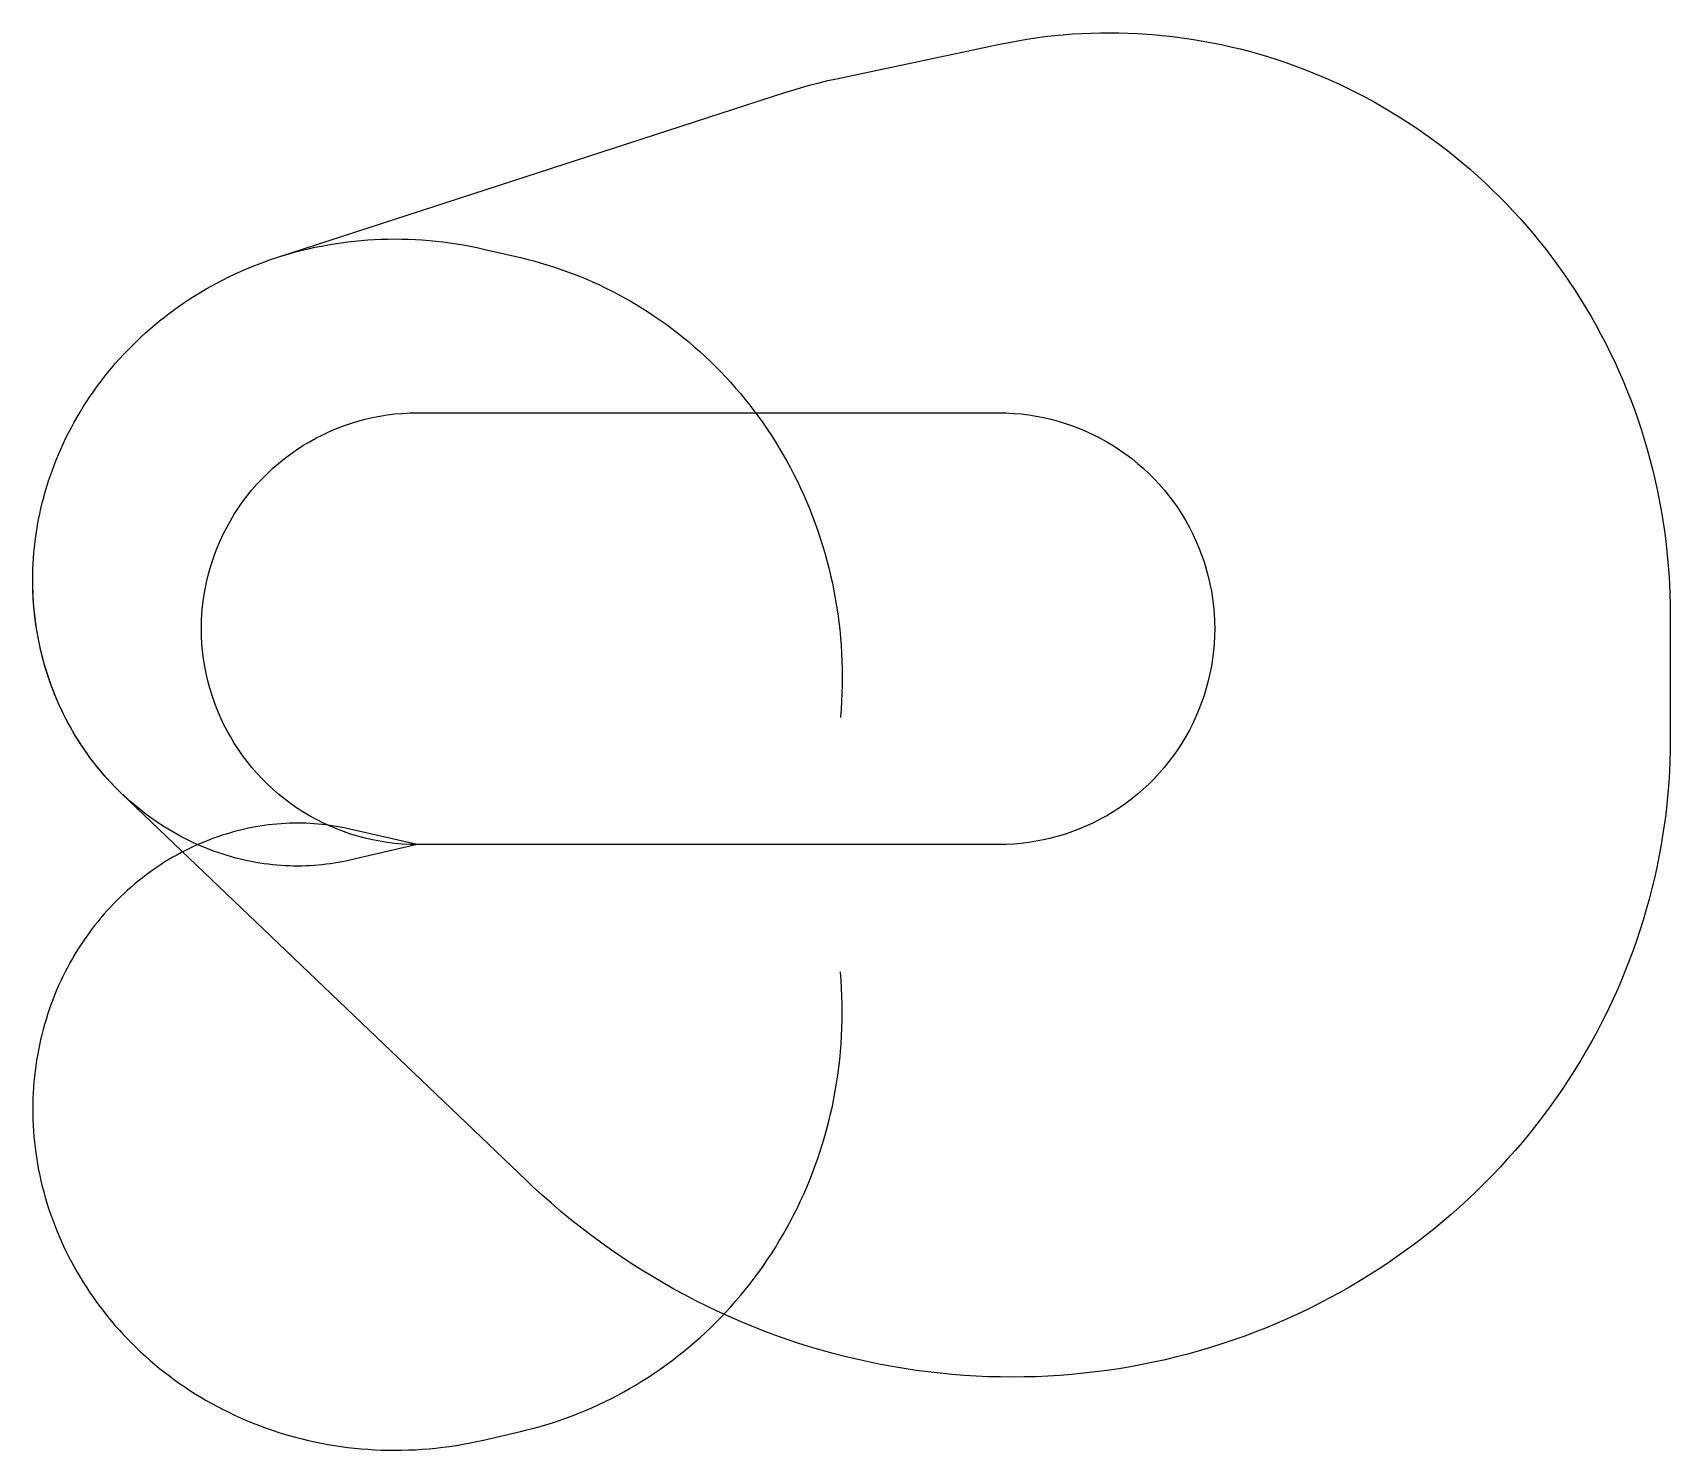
# Model space of a CAD drawing. Header units: metres. Extents: x -9096 to 29634, y -14323 to 19200.
import ezdxf

# ---------------------------------------------------------------- set-up
doc = ezdxf.new("R2010")
doc.units = ezdxf.units.M

msp = doc.modelspace()

# ---------------------------------------------------------------- linework, layer by layer
at = {"layer": 'NorminalTrack', "color": 1}
msp.add_lwpolyline([(0, 0), (0, 0), (-178, 3), (-356, 12), (-534, 28), (-711, 50), (-887, 78), (-1062, 112), (-1235, 152), (-1407, 198), (-1578, 250), (-1746, 308), (-1913, 372), (-2077, 441), (-2238, 517), (-2397, 598), (-2553, 684), (-2706, 776), (-2855, 873), (-3001, 975), (-3144, 1082), (-3282, 1195), (-3417, 1311), (-3547, 1433), (-3673, 1559), (-3794, 1689), (-3911, 1824), (-4024, 1962), (-4131, 2105), (-4233, 2251), (-4330, 2400), (-4422, 2553), (-4508, 2709), (-4589, 2868), (-4665, 3029), (-4734, 3193), (-4798, 3360), (-4856, 3528), (-4908, 3699), (-4954, 3871), (-4994, 4044), (-5028, 4219), (-5056, 4395), (-5078, 4572), (-5094, 4750), (-5103, 4928), (-5106, 5106), (-5103, 5284), (-5094, 5462), (-5078, 5640), (-5056, 5817), (-5028, 5993), (-4994, 6168), (-4954, 6341), (-4908, 6513), (-4856, 6684), (-4798, 6852), (-4734, 7019), (-4665, 7183), (-4589, 7344), (-4508, 7503), (-4422, 7659), (-4330, 7812), (-4233, 7961), (-4131, 8107), (-4024, 8249), (-3911, 8388), (-3794, 8522), (-3673, 8653), (-3547, 8779), (-3417, 8900), (-3282, 9017), (-3144, 9129), (-3001, 9237), (-2855, 9339), (-2706, 9436), (-2553, 9528), (-2397, 9614), (-2238, 9695), (-2077, 9770), (-1913, 9840), (-1746, 9904), (-1578, 9962), (-1407, 10014), (-1235, 10060), (-1062, 10100), (-887, 10134), (-711, 10162), (-534, 10184), (-356, 10199), (-178, 10209), (0, 10212), (0, 10212), (13753, 10212), (13753, 10212), (13931, 10209), (14109, 10199), (14286, 10184), (14463, 10162), (14639, 10134), (14814, 10100), (14988, 10060), (15160, 10014), (15330, 9962), (15499, 9904), (15665, 9840), (15829, 9770), (15991, 9695), (16150, 9614), (16306, 9528), (16458, 9436), (16608, 9339), (16754, 9237), (16896, 9129), (17035, 9017), (17169, 8900), (17300, 8779), (17426, 8653), (17547, 8522), (17664, 8388), (17776, 8249), (17883, 8107), (17986, 7961), (18083, 7812), (18175, 7659), (18261, 7503), (18342, 7344), (18417, 7183), (18487, 7019), (18551, 6852), (18609, 6684), (18661, 6513), (18707, 6341), (18747, 6168), (18781, 5993), (18809, 5817), (18831, 5640), (18846, 5462), (18855, 5284), (18859, 5106), (18855, 4928), (18846, 4750), (18831, 4572), (18809, 4395), (18781, 4219), (18747, 4044), (18707, 3871), (18661, 3699), (18609, 3528), (18551, 3360), (18487, 3193), (18417, 3029), (18342, 2868), (18261, 2709), (18175, 2553), (18083, 2400), (17986, 2251), (17883, 2105), (17776, 1962), (17664, 1824), (17547, 1689), (17426, 1559), (17300, 1433), (17169, 1311), (17035, 1195), (16896, 1082), (16754, 975), (16608, 873), (16458, 776), (16306, 684), (16150, 598), (15991, 517), (15829, 441), (15665, 372), (15499, 308), (15330, 250), (15160, 198), (14988, 152), (14814, 112), (14639, 78), (14463, 50), (14286, 28), (14109, 12), (13931, 3), (13753, 0), (0, 0)], dxfattribs=at)
at = {"layer": 'WindSpiral', "color": 5}
for points in [[(0, 0), (-1596, -368), (-1687, -388), (-1779, -407), (-1872, -424), (-1966, -440), (-2060, -454), (-2154, -466), (-2249, -477), (-2345, -486), (-2441, -494), (-2537, -500), (-2634, -504), (-2732, -506), (-2830, -507), (-2928, -506), (-3026, -504), (-3125, -499), (-3224, -493), (-3323, -485), (-3423, -476), (-3522, -464), (-3622, -451), (-3722, -436), (-3822, -420), (-3922, -401), (-4022, -381), (-4121, -358), (-4221, -334), (-4321, -309), (-4421, -281), (-4520, -251), (-4619, -220), (-4718, -187), (-4817, -152), (-4916, -115), (-5014, -76), (-5112, -36), (-5209, 6), (-5306, 51), (-5402, 97), (-5498, 145), (-5594, 194), (-5689, 246), (-5783, 299), (-5876, 354), (-5969, 411), (-6061, 470), (-6153, 531), (-6244, 593), (-6333, 657), (-6422, 723), (-6510, 791), (-6598, 860), (-6684, 931), (-6769, 1004), (-6853, 1079), (-6936, 1155), (-7019, 1233), (-7099, 1312), (-7179, 1394), (-7258, 1476), (-7335, 1561), (-7411, 1647), (-7486, 1735), (-7560, 1824), (-7632, 1915), (-7703, 2007), (-7772, 2101), (-7840, 2196), (-7906, 2293), (-7971, 2391), (-8035, 2491), (-8097, 2592), (-8157, 2694), (-8216, 2798), (-8272, 2903), (-8328, 3009), (-8381, 3116), (-8433, 3225), (-8483, 3335), (-8532, 3446), (-8578, 3559), (-8623, 3672), (-8666, 3787), (-8706, 3902), (-8745, 4019), (-8782, 4136), (-8818, 4255), (-8851, 4375), (-8882, 4495), (-8911, 4616), (-8938, 4738), (-8963, 4861), (-8986, 4985), (-9006, 5109), (-9025, 5234), (-9042, 5360), (-9056, 5486), (-9068, 5613), (-9078, 5741), (-9086, 5869), (-9092, 5997), (-9095, 6126), (-9096, 6255), (-9095, 6385), (-9091, 6515), (-9086, 6645), (-9078, 6775), (-9067, 6906), (-9055, 7037), (-9040, 7167), (-9022, 7298), (-9003, 7429), (-8981, 7560), (-8957, 7691), (-8930, 7822), (-8901, 7952), (-8870, 8083), (-8836, 8213), (-8800, 8343), (-8761, 8473), (-8721, 8602), (-8677, 8731), (-8632, 8859), (-8584, 8987), (-8534, 9114), (-8481, 9241), (-8426, 9367), (-8369, 9493), (-8310, 9618), (-8248, 9742), (-8183, 9865), (-8117, 9988), (-8048, 10109), (-7977, 10230), (-7903, 10350), (-7828, 10468), (-7750, 10586), (-7670, 10703), (-7587, 10818), (-7503, 10932), (-7416, 11045), (-7327, 11157), (-7236, 11268), (-7143, 11377), (-7047, 11485), (-6950, 11591), (-6850, 11696), (-6748, 11799), (-6645, 11901), (-6539, 12001), (-6431, 12100), (-6322, 12197), (-6210, 12292), (-6097, 12386), (-5981, 12477), (-5864, 12567), (-5745, 12655), (-5624, 12741), (-5501, 12826), (-5377, 12908), (-5251, 12988), (-5123, 13067), (-4994, 13143), (-4862, 13217), (-4730, 13289), (-4596, 13359), (-4460, 13426), (-4323, 13492), (-4184, 13555), (-4044, 13616), (-3903, 13674), (-3760, 13730), (-3616, 13784), (-3471, 13836), (-3324, 13884), (-3324, 13884), (8714, 17792), (8910, 17854), (9108, 17912), (9306, 17968), (9507, 18019), (9708, 18068), (9911, 18112), (9918, 18114), (13776, 18930), (13988, 18973), (14201, 19013), (14415, 19048), (14630, 19080), (14845, 19108), (15062, 19133), (15279, 19154), (15497, 19171), (15716, 19184), (15935, 19193), (16155, 19199), (16375, 19200), (16595, 19198), (16816, 19192), (17037, 19182), (17258, 19169), (17479, 19151), (17700, 19130), (17921, 19104), (18142, 19075), (18362, 19042), (18583, 19005), (18803, 18964), (19023, 18919), (19242, 18870), (19460, 18817), (19678, 18761), (19896, 18700), (20112, 18636), (20328, 18568), (20543, 18495), (20757, 18419), (20970, 18340), (21182, 18256), (21392, 18169), (21602, 18077), (21810, 17982), (22017, 17883), (22222, 17781), (22426, 17675), (22628, 17565), (22828, 17451), (23027, 17333), (23224, 17212), (23419, 17088), (23613, 16960), (23804, 16828), (23993, 16693), (24180, 16554), (24365, 16412), (24548, 16266), (24729, 16117), (24907, 15965), (25082, 15809), (25255, 15650), (25426, 15488), (25594, 15323), (25759, 15154), (25922, 14982), (26082, 14808), (26239, 14630), (26393, 14449), (26544, 14265), (26692, 14079), (26837, 13890), (26979, 13697), (27118, 13502), (27253, 13305), (27386, 13105), (27515, 12902), (27640, 12697), (27762, 12489), (27881, 12279), (27996, 12066), (28108, 11851), (28216, 11634), (28320, 11415), (28421, 11194), (28517, 10970), (28611, 10745), (28700, 10518), (28785, 10289), (28867, 10058), (28944, 9825), (29018, 9591), (29088, 9355), (29153, 9118), (29215, 8879), (29272, 8639), (29325, 8397), (29375, 8155), (29420, 7911), (29460, 7666), (29497, 7420), (29529, 7173), (29557, 6925), (29581, 6677), (29600, 6427), (29615, 6177), (29626, 5927), (29632, 5676), (29634, 5437), (29634, 2480), (29632, 2229), (29626, 1977), (29615, 1724), (29599, 1472), (29579, 1219), (29555, 967), (29526, 715), (29493, 463), (29455, 211), (29413, -41), (29367, -292), (29316, -542), (29260, -792), (29201, -1041), (29136, -1290), (29068, -1538), (28994, -1784), (28917, -2030), (28835, -2275), (28749, -2519), (28658, -2761), (28563, -3002), (28464, -3242), (28360, -3480), (28252, -3717), (28140, -3952), (28024, -4186), (27903, -4417), (27778, -4647), (27649, -4875), (27516, -5101), (27379, -5325), (27238, -5547), (27092, -5767), (26943, -5984), (26790, -6199), (26632, -6412), (26471, -6622), (26306, -6829), (26137, -7034), (25965, -7236), (25788, -7435), (25608, -7632), (25425, -7825), (25237, -8016), (25046, -8203), (24852, -8388), (24654, -8569), (24453, -8747), (24249, -8922), (24041, -9093), (23830, -9261), (23616, -9425), (23398, -9586), (23178, -9743), (22955, -9897), (22728, -10046), (22499, -10192), (22267, -10335), (22032, -10473), (21795, -10607), (21555, -10738), (21312, -10864), (21067, -10986), (20820, -11104), (20570, -11218), (20318, -11328), (20064, -11433), (19807, -11534), (19549, -11630), (19288, -11723), (19026, -11810), (18762, -11894), (18496, -11973), (18228, -12047), (17959, -12116), (17689, -12181), (17416, -12242), (17143, -12297), (16868, -12348), (16592, -12394), (16315, -12436), (16037, -12472), (15758, -12504), (15478, -12531), (15198, -12553), (14916, -12570), (14634, -12583), (14352, -12590), (14069, -12593), (13786, -12590), (13502, -12583), (13219, -12570), (12935, -12553), (12651, -12531), (12367, -12503), (12084, -12471), (11800, -12434), (11518, -12391), (11235, -12344), (10953, -12292), (10672, -12235), (10391, -12172), (10111, -12105), (9832, -12033), (9554, -11956), (9277, -11874), (9001, -11787), (8727, -11695), (8454, -11598), (8182, -11497), (7911, -11390), (7642, -11279), (7375, -11163), (7110, -11042), (6846, -10916), (6585, -10786), (6325, -10650), (6068, -10511), (5812, -10366), (5559, -10217), (5308, -10063), (5060, -9905), (4814, -9742), (4571, -9575), (4330, -9404), (4093, -9228), (3858, -9047), (3625, -8863), (3396, -8674), (3170, -8481), (2947, -8284), (2728, -8082), (2574, -7937), (-6993, 1209), (-7075, 1288), (-7155, 1368), (-7234, 1451), (-7312, 1535), (-7388, 1620), (-7463, 1708), (-7537, 1796), (-7610, 1887), (-7681, 1978), (-7751, 2072), (-7819, 2167), (-7886, 2263), (-7952, 2361), (-8016, 2460), (-8078, 2560), (-8139, 2662), (-8198, 2766), (-8255, 2870), (-8311, 2976), (-8365, 3083), (-8417, 3192), (-8468, 3301), (-8517, 3412), (-8564, 3524), (-8609, 3637), (-8653, 3751), (-8694, 3867), (-8734, 3983), (-8771, 4100), (-8807, 4219), (-8841, 4338), (-8872, 4458), (-8902, 4579), (-8930, 4701), (-8955, 4823), (-8979, 4947), (-9000, 5071), (-9020, 5196), (-9037, 5321), (-9052, 5448), (-9065, 5574), (-9075, 5702), (-9084, 5829), (-9090, 5958), (-9094, 6086), (-9096, 6216), (-9096, 6253)], [(0, 0), (-1596, -368), (-1687, -388), (-1779, -407), (-1872, -424), (-1966, -440), (-2060, -454), (-2154, -466), (-2249, -477), (-2345, -486), (-2441, -494), (-2537, -500), (-2634, -504), (-2732, -506), (-2830, -507), (-2928, -506), (-3026, -504), (-3125, -499), (-3224, -493), (-3323, -485), (-3423, -476), (-3522, -464), (-3622, -451), (-3722, -436), (-3822, -420), (-3922, -401), (-4022, -381), (-4121, -358), (-4221, -334), (-4321, -309), (-4421, -281), (-4520, -251), (-4619, -220), (-4718, -187), (-4817, -152), (-4916, -115), (-5014, -76), (-5112, -36), (-5209, 6), (-5306, 51), (-5402, 97), (-5498, 145), (-5594, 194), (-5689, 246), (-5783, 299), (-5876, 354), (-5969, 411), (-6061, 470), (-6153, 531), (-6244, 593), (-6333, 657), (-6422, 723), (-6510, 791), (-6598, 860), (-6684, 931), (-6769, 1004), (-6853, 1079), (-6936, 1155), (-7019, 1233), (-7099, 1312), (-7179, 1394), (-7258, 1476), (-7335, 1561), (-7411, 1647), (-7486, 1735), (-7560, 1824), (-7632, 1915), (-7703, 2007), (-7772, 2101), (-7840, 2196), (-7906, 2293), (-7971, 2391), (-8035, 2491), (-8097, 2592), (-8157, 2694), (-8216, 2798), (-8272, 2903), (-8328, 3009), (-8381, 3116), (-8433, 3225), (-8483, 3335), (-8532, 3446), (-8578, 3559), (-8623, 3672), (-8666, 3787), (-8706, 3902), (-8745, 4019), (-8782, 4136), (-8818, 4255), (-8851, 4375), (-8882, 4495), (-8911, 4616), (-8938, 4738), (-8963, 4861), (-8986, 4985), (-9006, 5109), (-9025, 5234), (-9042, 5360), (-9056, 5486), (-9068, 5613), (-9078, 5741), (-9086, 5869), (-9092, 5997), (-9095, 6126), (-9096, 6255), (-9095, 6385), (-9091, 6515), (-9086, 6645), (-9078, 6775), (-9067, 6906), (-9055, 7037), (-9040, 7167), (-9022, 7298), (-9003, 7429), (-8981, 7560), (-8957, 7691), (-8930, 7822), (-8901, 7952), (-8870, 8083), (-8836, 8213), (-8800, 8343), (-8761, 8473), (-8721, 8602), (-8677, 8731), (-8632, 8859), (-8584, 8987), (-8534, 9114), (-8481, 9241), (-8426, 9367), (-8369, 9493), (-8310, 9618), (-8248, 9742), (-8183, 9865), (-8117, 9988), (-8048, 10109), (-7977, 10230), (-7903, 10350), (-7828, 10468), (-7750, 10586), (-7670, 10703), (-7587, 10818), (-7503, 10932), (-7416, 11045), (-7327, 11157), (-7236, 11268), (-7143, 11377), (-7047, 11485), (-6950, 11591), (-6850, 11696), (-6748, 11799), (-6645, 11901), (-6539, 12001), (-6431, 12100), (-6322, 12197), (-6210, 12292), (-6097, 12386), (-5981, 12477), (-5864, 12567), (-5745, 12655), (-5624, 12741), (-5501, 12826), (-5377, 12908), (-5251, 12988), (-5123, 13067), (-4994, 13143), (-4862, 13217), (-4730, 13289), (-4596, 13359), (-4460, 13426), (-4323, 13492), (-4184, 13555), (-4044, 13616), (-3903, 13674), (-3760, 13730), (-3616, 13784), (-3471, 13836), (-3324, 13884), (-3177, 13931), (-3028, 13975), (-2878, 14016), (-2727, 14055), (-2576, 14092), (-2423, 14126), (-2269, 14157), (-2114, 14186), (-1959, 14211), (-1803, 14235), (-1646, 14255), (-1488, 14273), (-1330, 14288), (-1171, 14301), (-1012, 14311), (-852, 14318), (-692, 14322), (-531, 14323), (-370, 14322), (-209, 14317), (-47, 14310), (115, 14300), (277, 14288), (439, 14272), (601, 14253), (763, 14232), (925, 14208), (1087, 14181), (1249, 14151), (1410, 14118), (1566, 14083), (2437, 13882), (2594, 13844), (2752, 13804), (2908, 13760), (3065, 13714), (3221, 13665), (3376, 13613), (3531, 13558), (3685, 13501), (3838, 13441), (3990, 13377), (4142, 13311), (4293, 13243), (4443, 13171), (4592, 13097), (4740, 13020), (4887, 12940), (5033, 12858), (5178, 12773), (5321, 12685), (5464, 12594), (5604, 12501), (5744, 12405), (5882, 12307), (6019, 12205), (6154, 12102), (6288, 11995), (6420, 11887), (6550, 11775), (6679, 11662), (6806, 11545), (6931, 11427), (7054, 11306), (7176, 11182), (7295, 11056), (7413, 10928), (7528, 10798), (7641, 10665), (7753, 10530), (7862, 10393), (7969, 10254), (8074, 10112), (8176, 9969), (8276, 9823), (8374, 9676), (8469, 9526), (8562, 9374), (8652, 9221), (8740, 9066), (8826, 8909), (8908, 8750), (8989, 8589), (9066, 8427), (9141, 8263), (9213, 8098), (9282, 7931), (9349, 7762), (9412, 7592), (9473, 7421), (9531, 7248), (9586, 7074), (9638, 6898), (9687, 6722), (9733, 6544), (9776, 6365), (9816, 6185), (9853, 6004), (9886, 5822), (9917, 5639), (9945, 5455), (9969, 5271), (9990, 5086), (10008, 4900), (10023, 4713), (10034, 4526), (10042, 4338), (10047, 4150), (10049, 3962), (10048, 3773), (10043, 3584), (10034, 3394), (10023, 3205), (10008, 3015), (10007, 3009)], [(0, 0), (-1596, 368), (-1687, 388), (-1779, 407), (-1872, 424), (-1966, 440), (-2060, 454), (-2154, 466), (-2249, 477), (-2345, 486), (-2441, 494), (-2537, 500), (-2634, 504), (-2732, 506), (-2830, 507), (-2928, 506), (-3026, 504), (-3125, 499), (-3224, 493), (-3323, 485), (-3423, 476), (-3522, 464), (-3622, 451), (-3722, 436), (-3822, 420), (-3922, 401), (-4022, 381), (-4121, 358), (-4221, 334), (-4321, 309), (-4421, 281), (-4520, 251), (-4619, 220), (-4718, 187), (-4817, 152), (-4916, 115), (-5014, 76), (-5112, 36), (-5209, -6), (-5306, -51), (-5402, -97), (-5498, -145), (-5594, -194), (-5689, -246), (-5783, -299), (-5876, -354), (-5969, -411), (-6061, -470), (-6153, -531), (-6244, -593), (-6333, -657), (-6422, -723), (-6510, -791), (-6598, -860), (-6684, -931), (-6769, -1004), (-6853, -1079), (-6936, -1155), (-7019, -1233), (-7099, -1312), (-7179, -1394), (-7258, -1476), (-7335, -1561), (-7411, -1647), (-7486, -1735), (-7560, -1824), (-7632, -1915), (-7703, -2007), (-7772, -2101), (-7840, -2196), (-7906, -2293), (-7971, -2391), (-8035, -2491), (-8097, -2592), (-8157, -2694), (-8216, -2798), (-8272, -2903), (-8328, -3009), (-8381, -3116), (-8433, -3225), (-8483, -3335), (-8532, -3446), (-8578, -3559), (-8623, -3672), (-8666, -3787), (-8706, -3902), (-8745, -4019), (-8782, -4136), (-8818, -4255), (-8851, -4375), (-8882, -4495), (-8911, -4616), (-8938, -4738), (-8963, -4861), (-8986, -4985), (-9006, -5109), (-9025, -5234), (-9042, -5360), (-9056, -5486), (-9068, -5613), (-9078, -5741), (-9086, -5869), (-9092, -5997), (-9095, -6126), (-9096, -6255), (-9095, -6385), (-9091, -6515), (-9086, -6645), (-9078, -6775), (-9067, -6906), (-9055, -7037), (-9040, -7167), (-9022, -7298), (-9003, -7429), (-8981, -7560), (-8957, -7691), (-8930, -7822), (-8901, -7952), (-8870, -8083), (-8836, -8213), (-8800, -8343), (-8761, -8473), (-8721, -8602), (-8677, -8731), (-8632, -8859), (-8584, -8987), (-8534, -9114), (-8481, -9241), (-8426, -9367), (-8369, -9493), (-8310, -9618), (-8248, -9742), (-8183, -9865), (-8117, -9988), (-8048, -10109), (-7977, -10230), (-7903, -10350), (-7828, -10468), (-7750, -10586), (-7670, -10703), (-7587, -10818), (-7503, -10932), (-7416, -11045), (-7327, -11157), (-7236, -11268), (-7143, -11377), (-7047, -11485), (-6950, -11591), (-6850, -11696), (-6748, -11799), (-6645, -11901), (-6539, -12001), (-6431, -12100), (-6322, -12197), (-6210, -12292), (-6097, -12386), (-5981, -12477), (-5864, -12567), (-5745, -12655), (-5624, -12741), (-5501, -12826), (-5377, -12908), (-5251, -12988), (-5123, -13067), (-4994, -13143), (-4862, -13217), (-4730, -13289), (-4596, -13359), (-4460, -13426), (-4323, -13492), (-4184, -13555), (-4044, -13616), (-3903, -13674), (-3760, -13730), (-3616, -13784), (-3471, -13836), (-3324, -13884), (-3177, -13931), (-3028, -13975), (-2878, -14016), (-2727, -14055), (-2576, -14092), (-2423, -14126), (-2269, -14157), (-2114, -14186), (-1959, -14211), (-1803, -14235), (-1646, -14255), (-1488, -14273), (-1330, -14288), (-1171, -14301), (-1012, -14311), (-852, -14318), (-692, -14322), (-531, -14323), (-370, -14322), (-209, -14317), (-47, -14310), (115, -14300), (277, -14288), (439, -14272), (601, -14253), (763, -14232), (925, -14208), (1087, -14181), (1249, -14151), (1410, -14118), (1566, -14083), (2437, -13882), (2594, -13844), (2752, -13804), (2908, -13760), (3065, -13714), (3221, -13665), (3376, -13613), (3531, -13558), (3685, -13501), (3838, -13441), (3990, -13377), (4142, -13311), (4293, -13243), (4443, -13171), (4592, -13097), (4740, -13020), (4887, -12940), (5033, -12858), (5178, -12773), (5321, -12685), (5464, -12594), (5604, -12501), (5744, -12405), (5882, -12307), (6019, -12205), (6154, -12102), (6288, -11995), (6420, -11887), (6550, -11775), (6679, -11662), (6806, -11545), (6931, -11427), (7054, -11306), (7176, -11182), (7295, -11056), (7413, -10928), (7528, -10798), (7641, -10665), (7753, -10530), (7862, -10393), (7969, -10254), (8074, -10112), (8176, -9969), (8276, -9823), (8374, -9676), (8469, -9526), (8562, -9374), (8652, -9221), (8740, -9066), (8826, -8909), (8908, -8750), (8989, -8589), (9066, -8427), (9141, -8263), (9213, -8098), (9282, -7931), (9349, -7762), (9412, -7592), (9473, -7421), (9531, -7248), (9586, -7074), (9638, -6898), (9687, -6722), (9733, -6544), (9776, -6365), (9816, -6185), (9853, -6004), (9886, -5822), (9917, -5639), (9945, -5455), (9969, -5271), (9990, -5086), (10008, -4900), (10023, -4713), (10034, -4526), (10042, -4338), (10047, -4150), (10049, -3962), (10048, -3773), (10043, -3584), (10034, -3394), (10023, -3205), (10008, -3015), (10007, -3009)]]:
    msp.add_lwpolyline(points, dxfattribs=at)

doc.saveas('drawing.dxf')
